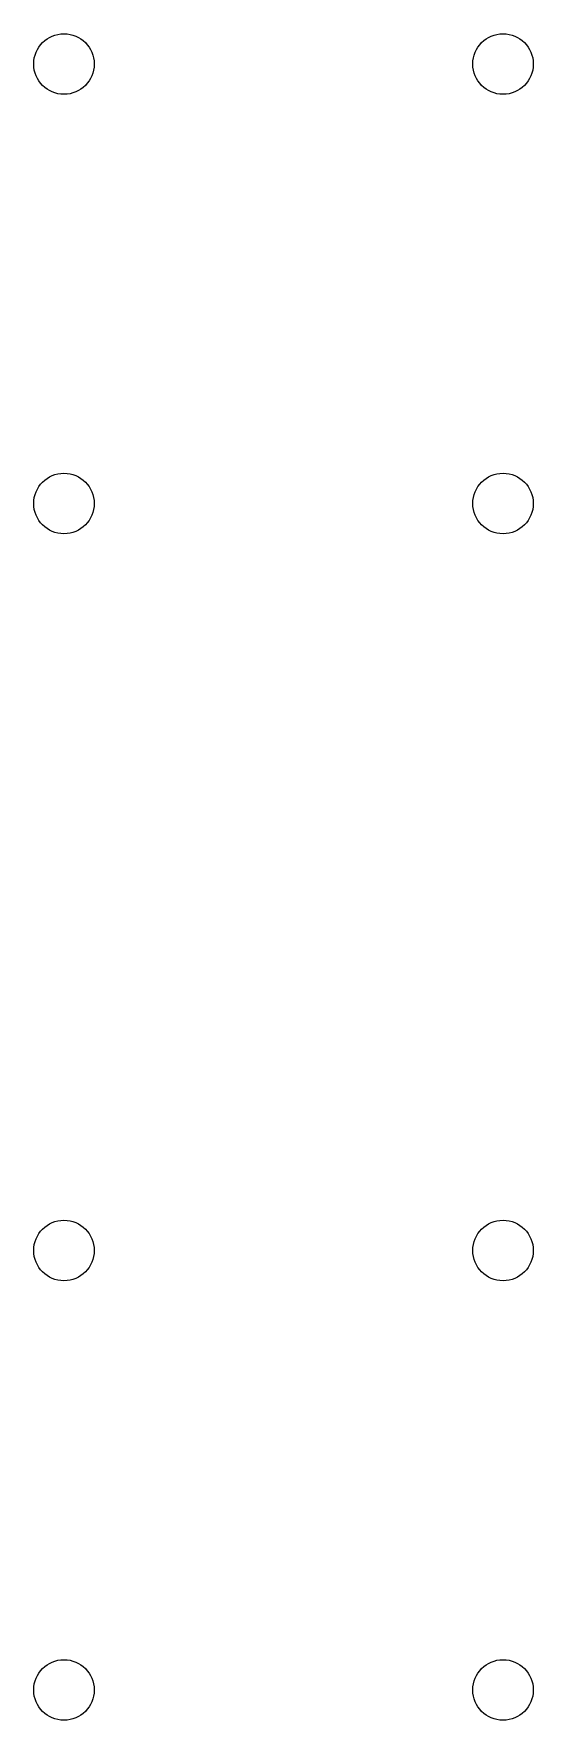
# Model space of a CAD drawing. Extents: x -4.37 to -2.89, y 5.38 to 7.37.
# Drawn here: x -3.4319 to -3.3181, y 5.8931 to 6.2769 of the extents above; entities that cross this region are included whole.
import ezdxf

# ---------------------------------------------------------------- set-up
doc = ezdxf.new("R2010")
doc.units = 0
doc.header["$MEASUREMENT"] = 0
doc.layers.add('BLACK', color=7, linetype='CONTINUOUS')

msp = doc.modelspace()

# ---------------------------------------------------------------- linework, layer by layer
at = {"layer": 'BLACK'}
for centre in [(-3.425, 6.27), (-3.425, 6.27), (-3.325, 6.27), (-3.325, 6.27), (-3.425, 6.17), (-3.425, 6.17), (-3.325, 6.17), (-3.325, 6.17), (-3.425, 6), (-3.425, 6), (-3.325, 6), (-3.325, 6), (-3.425, 5.9), (-3.425, 5.9), (-3.325, 5.9), (-3.325, 5.9)]:
    msp.add_circle(centre, 0.00689, dxfattribs=at)

doc.saveas('drawing.dxf')
